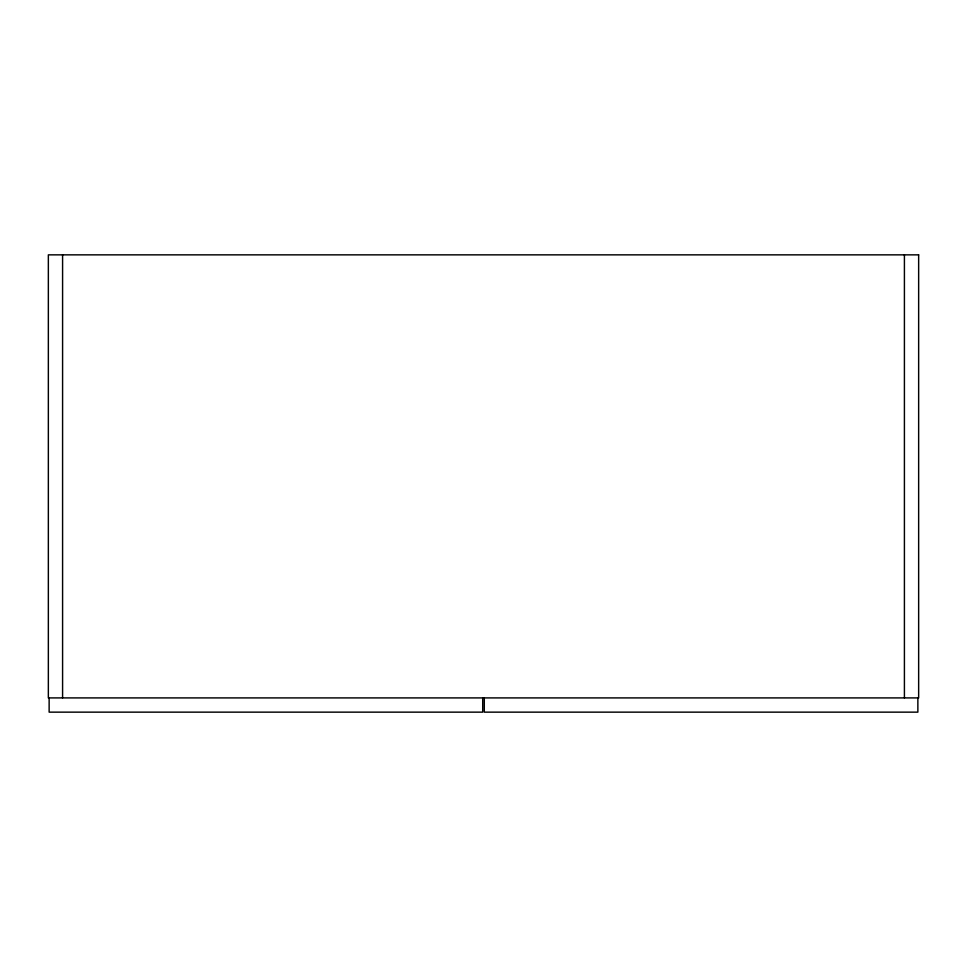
<?xml version="1.0" encoding="UTF-8"?>
<svg xmlns="http://www.w3.org/2000/svg" width="967" height="967" viewBox="0 0 967 967"><rect width="100%" height="100%" fill="white"/><g stroke="black" fill="none" stroke-linecap="round" stroke-linejoin="round"><path stroke-width="1.45" d="M917.864 697.908L917.864 712.147L484.286 712.147L484.286 697.908M904.411 254.853L904.411 697.908M482.714 697.908L482.714 712.147L49.136 712.147L49.136 697.908M62.589 254.853L62.589 697.908M918.65 254.853L48.35 254.853L48.35 697.908L918.65 697.908L918.65 254.853"/></g></svg>
